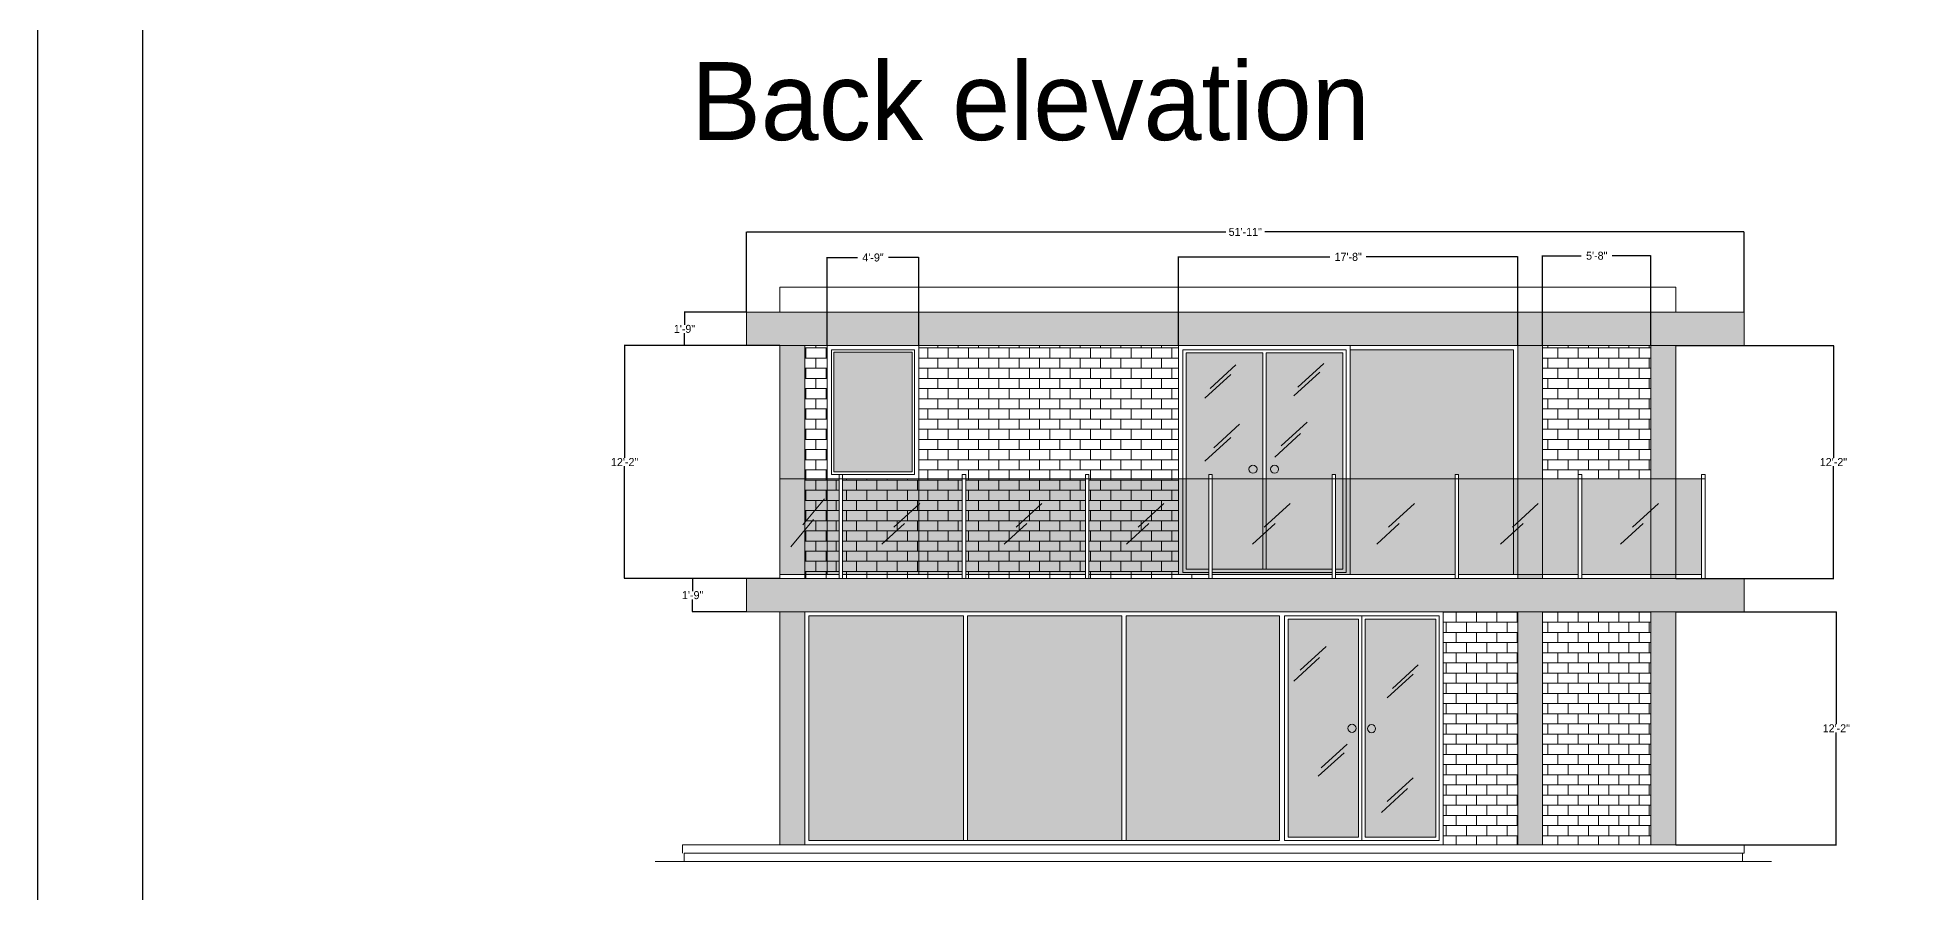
# Model space of a CAD drawing. Header units: millimetres. Extents: x 268 to 10756, y 109 to 4664.
# Drawn here: x 4045 to 5213, y 3481 to 4015 of the extents above; entities that cross this region are included whole.
import ezdxf

# ---------------------------------------------------------------- set-up
doc = ezdxf.new("R2010")
doc.units = ezdxf.units.MM
for name, color, linetype, lineweight in [('Dimention', 7, 'Continuous', 9), ('hatching', 7, 'Continuous', 9), ('section', 7, 'Continuous', 9), ('text', 7, 'Continuous', 9)]:
    doc.layers.add(name, color=color, linetype=linetype, lineweight=lineweight)
doc.layers.add('Frame', color=7, linetype='Continuous')
doc.dimstyles.get("Standard").update_dxf_attribs({"dimtxt": 5, "dimasz": 0.18, "dimexe": 0.18, "dimexo": 0.0625, "dimgap": 0.09, "dimtad": 0, "dimtih": 1, "dimtoh": 1, "dimdec": 0, "dimzin": 0, "dimdsep": 46, "dimlunit": 4, "dimtxsty": 'Standard', "dimcen": 0.09, "dimadec": 1, "dimazin": 0, "dimtfac": 1, "dimtdec": 0, "dimtofl": 0, "dimtmove": 0, "dimatfit": 3, "dimfxl": 1, "dimfrac": 2, "dimtolj": 1, "dimtzin": 0, "dimarcsym": 0})
pattern_1 = [(0, (-2.049, 760.6995), (0, 6.35), []), (90, (-2.049, 760.7), (-12.7, 8e-16), [6.35, -6.35]), (90, (4.301, 760.7), (-12.7, 8e-16), [-6.35, 6.35])]

# ---------------------------------------------------------------- blocks, each defined once
blk = doc.blocks.new('*D128')
at = {"layer": 'Defpoints', "color": 0, "transparency": 16777216}
for p in [(4488.5, 3843.7), (4449.7, 3822.9), (4488.5, 3822.9)]:
    blk.add_point(p, dxfattribs=at)
at = {"layer": 'Dimention', "color": 0, "lineweight": -2, "transparency": 16777216}
for p, q in [((4488.4, 3843.7), (4449.5, 3843.7)), ((4449.7, 3843.6), (4449.7, 3835.9)), ((4449.7, 3823.1), (4449.7, 3830.7)), ((4488.4, 3822.9), (4449.5, 3822.9))]:
    blk.add_line(p, q, dxfattribs=at)
at = {"layer": 'Dimention', "color": 0, "transparency": 16777216}
for points in [[(4449.7, 3843.6), (4449.8, 3843.6), (4449.7, 3843.7)], [(4449.7, 3823.1), (4449.8, 3823.1), (4449.7, 3822.9)]]:
    blk.add_solid(points, dxfattribs=at)
at = {"layer": 'Dimention', "color": 0, "transparency": 16777216, "insert": (4449.7, 3833.3), "char_height": 5, "attachment_point": 5}
blk.add_mtext('\\A1;1\'-9"', dxfattribs=at)
blk = doc.blocks.new('*D129')
at = {"layer": 'Defpoints', "color": 0, "transparency": 16777216}
for p in [(4488.5, 3677.3), (4454.8, 3656.5), (4488.5, 3656.5)]:
    blk.add_point(p, dxfattribs=at)
at = {"layer": 'Dimention', "color": 0, "lineweight": -2, "transparency": 16777216}
for p, q in [((4488.4, 3677.3), (4454.6, 3677.3)), ((4454.8, 3677.2), (4454.8, 3669.5)), ((4488.4, 3656.5), (4454.6, 3656.5)), ((4454.8, 3656.7), (4454.8, 3664.3))]:
    blk.add_line(p, q, dxfattribs=at)
at = {"layer": 'Dimention', "color": 0, "transparency": 16777216}
for points in [[(4454.8, 3677.2), (4454.8, 3677.2), (4454.8, 3677.3)], [(4454.8, 3656.7), (4454.8, 3656.7), (4454.8, 3656.5)]]:
    blk.add_solid(points, dxfattribs=at)
at = {"layer": 'Dimention', "color": 0, "transparency": 16777216, "insert": (4454.8, 3666.9), "char_height": 5, "attachment_point": 5}
blk.add_mtext('\\A1;1\'-9"', dxfattribs=at)
blk = doc.blocks.new('*D130')
at = {"layer": 'Defpoints', "color": 0, "transparency": 16777216}
for p in [(4509.3, 3822.9), (4412.3, 3677.3), (4509.3, 3677.3)]:
    blk.add_point(p, dxfattribs=at)
at = {"layer": 'Dimention', "color": 0, "lineweight": -2, "transparency": 16777216}
for p, q in [((4509.2, 3822.9), (4412.1, 3822.9)), ((4412.3, 3822.8), (4412.3, 3752.7)), ((4412.3, 3677.5), (4412.3, 3747.5)), ((4509.2, 3677.3), (4412.1, 3677.3))]:
    blk.add_line(p, q, dxfattribs=at)
at = {"layer": 'Dimention', "color": 0, "transparency": 16777216}
for points in [[(4412.3, 3822.8), (4412.3, 3822.8), (4412.3, 3822.9)], [(4412.3, 3677.5), (4412.3, 3677.5), (4412.3, 3677.3)]]:
    blk.add_solid(points, dxfattribs=at)
at = {"layer": 'Dimention', "color": 0, "transparency": 16777216, "insert": (4412.3, 3750.1), "char_height": 5, "attachment_point": 5}
blk.add_mtext('\\A1;12\'-2"', dxfattribs=at)
blk = doc.blocks.new('*D131')
at = {"layer": 'Defpoints', "color": 0, "transparency": 16777216}
for p in [(5069.1, 3656.5), (5069.1, 3510.9), (5169.4, 3510.9)]:
    blk.add_point(p, dxfattribs=at)
at = {"layer": 'Dimention', "color": 0, "lineweight": -2, "transparency": 16777216}
for p, q in [((5069.2, 3656.5), (5169.5, 3656.5)), ((5169.4, 3656.4), (5169.4, 3586.3)), ((5169.4, 3511.1), (5169.4, 3581.1)), ((5069.2, 3510.9), (5169.5, 3510.9))]:
    blk.add_line(p, q, dxfattribs=at)
at = {"layer": 'Dimention', "color": 0, "transparency": 16777216}
for points in [[(5169.3, 3656.4), (5169.4, 3656.4), (5169.4, 3656.5)], [(5169.3, 3511.1), (5169.4, 3511.1), (5169.4, 3510.9)]]:
    blk.add_solid(points, dxfattribs=at)
at = {"layer": 'Dimention', "color": 0, "transparency": 16777216, "insert": (5169.4, 3583.7), "char_height": 5, "attachment_point": 5}
blk.add_mtext('\\A1;12\'-2"', dxfattribs=at)
blk = doc.blocks.new('*D132')
at = {"layer": 'Defpoints', "color": 0, "transparency": 16777216}
for p in [(5069.1, 3822.9), (5069.1, 3677.3), (5167.6, 3677.3)]:
    blk.add_point(p, dxfattribs=at)
at = {"layer": 'Dimention', "color": 0, "lineweight": -2, "transparency": 16777216}
for p, q in [((5069.2, 3822.9), (5167.8, 3822.9)), ((5167.6, 3822.8), (5167.6, 3752.7)), ((5167.6, 3677.5), (5167.6, 3747.5)), ((5069.2, 3677.3), (5167.8, 3677.3))]:
    blk.add_line(p, q, dxfattribs=at)
at = {"layer": 'Dimention', "color": 0, "transparency": 16777216}
for points in [[(5167.6, 3822.8), (5167.7, 3822.8), (5167.6, 3822.9)], [(5167.6, 3677.5), (5167.7, 3677.5), (5167.6, 3677.3)]]:
    blk.add_solid(points, dxfattribs=at)
at = {"layer": 'Dimention', "color": 0, "transparency": 16777216, "insert": (5167.6, 3750.1), "char_height": 5, "attachment_point": 5}
blk.add_mtext('\\A1;12\'-2"', dxfattribs=at)
blk = doc.blocks.new('*D133')
at = {"layer": 'Defpoints', "color": 0, "transparency": 16777216}
for p in [(5111.8, 3893.9), (4488.5, 3843.7), (5111.8, 3843.7)]:
    blk.add_point(p, dxfattribs=at)
at = {"layer": 'Dimention', "color": 0, "lineweight": -2, "transparency": 16777216}
for p, q in [((4488.5, 3843.8), (4488.5, 3894)), ((4488.6, 3893.9), (4787.9, 3893.9)), ((5111.6, 3893.9), (4812.3, 3893.9)), ((5111.8, 3843.8), (5111.8, 3894))]:
    blk.add_line(p, q, dxfattribs=at)
at = {"layer": 'Dimention', "color": 0, "transparency": 16777216}
for points in [[(4488.6, 3893.9), (4488.6, 3893.8), (4488.5, 3893.9)], [(5111.6, 3893.9), (5111.6, 3893.8), (5111.8, 3893.9)]]:
    blk.add_solid(points, dxfattribs=at)
at = {"layer": 'Dimention', "color": 0, "transparency": 16777216, "insert": (4800.1, 3893.9), "char_height": 5, "attachment_point": 5}
blk.add_mtext('\\A1;51\'-11"', dxfattribs=at)
blk = doc.blocks.new('*D134')
at = {"layer": 'Defpoints', "color": 0, "transparency": 16777216}
for p in [(5053.5, 3879), (4985.9, 3822.9), (5053.5, 3822.9)]:
    blk.add_point(p, dxfattribs=at)
at = {"layer": 'Dimention', "color": 0, "lineweight": -2, "transparency": 16777216}
for p, q in [((4985.9, 3823), (4985.9, 3879.2)), ((4986.1, 3879), (5010, 3879)), ((5053.3, 3879), (5029.4, 3879)), ((5053.5, 3823), (5053.5, 3879.2))]:
    blk.add_line(p, q, dxfattribs=at)
at = {"layer": 'Dimention', "color": 0, "transparency": 16777216}
for points in [[(4986.1, 3879), (4986.1, 3879), (4985.9, 3879)], [(5053.3, 3879), (5053.3, 3879), (5053.5, 3879)]]:
    blk.add_solid(points, dxfattribs=at)
at = {"layer": 'Dimention', "color": 0, "transparency": 16777216, "insert": (5019.7, 3879), "char_height": 5, "attachment_point": 5}
blk.add_mtext('\\A1;5\'-8"', dxfattribs=at)
blk = doc.blocks.new('*D135')
at = {"layer": 'Defpoints', "color": 0, "transparency": 16777216}
for p in [(4758.4, 3878.3), (4758.4, 3822.9), (4970.3, 3822.9)]:
    blk.add_point(p, dxfattribs=at)
at = {"layer": 'Dimention', "color": 0, "lineweight": -2, "transparency": 16777216}
for p, q in [((4758.4, 3823), (4758.4, 3878.5)), ((4758.6, 3878.3), (4853, 3878.3)), ((4970.1, 3878.3), (4875.7, 3878.3)), ((4970.3, 3823), (4970.3, 3878.5))]:
    blk.add_line(p, q, dxfattribs=at)
at = {"layer": 'Dimention', "color": 0, "transparency": 16777216}
for points in [[(4758.6, 3878.3), (4758.6, 3878.3), (4758.4, 3878.3)], [(4970.1, 3878.3), (4970.1, 3878.3), (4970.3, 3878.3)]]:
    blk.add_solid(points, dxfattribs=at)
at = {"layer": 'Dimention', "color": 0, "transparency": 16777216, "insert": (4864.4, 3878.3), "char_height": 5, "attachment_point": 5}
blk.add_mtext('\\A1;17\'-8"', dxfattribs=at)
blk = doc.blocks.new('*D136')
at = {"layer": 'Defpoints', "color": 0, "transparency": 16777216}
for p in [(4538.9, 3877.9), (4538.9, 3822.9), (4596.1, 3822.9)]:
    blk.add_point(p, dxfattribs=at)
at = {"layer": 'Dimention', "color": 0, "lineweight": -2, "transparency": 16777216}
for p, q in [((4538.9, 3823), (4538.9, 3878.1)), ((4539.1, 3877.9), (4557.9, 3877.9)), ((4595.9, 3877.9), (4577.2, 3877.9)), ((4596.1, 3823), (4596.1, 3878.1))]:
    blk.add_line(p, q, dxfattribs=at)
at = {"layer": 'Dimention', "color": 0, "transparency": 16777216}
for points in [[(4539.1, 3878), (4539.1, 3877.9), (4538.9, 3877.9)], [(4595.9, 3878), (4595.9, 3877.9), (4596.1, 3877.9)]]:
    blk.add_solid(points, dxfattribs=at)
at = {"layer": 'Dimention', "color": 0, "transparency": 16777216, "insert": (4567.5, 3877.9), "char_height": 5, "attachment_point": 5}
blk.add_mtext('\\A1;4\'-9"', dxfattribs=at)

msp = doc.modelspace()

# ---------------------------------------------------------------- hatches: boundary and pattern name
at = {"layer": 'Dimention', "true_color": 0xa10808, "transparency": 33554630}
h = msp.add_hatch(dxfattribs=at)
h.set_pattern_fill('BRICK', color=14)
h.set_pattern_definition(pattern_1)
h.paths.add_polyline_path([(4538.9, 3822.9), (4524.9, 3822.9), (4524.9, 3739.7), (4538.9, 3739.7)])
h.paths.add_polyline_path([(4758.4, 3822.9), (4596.1, 3822.9), (4596.1, 3739.7), (4623.3, 3739.7), (4623.3, 3742.3), (4625.4, 3742.3), (4625.4, 3739.7), (4700.3, 3739.7), (4700.3, 3742.3), (4702.4, 3742.3), (4702.4, 3739.7), (4758.4, 3739.7)])
h.paths.add_polyline_path([(4546.3, 3739.7), (4538.9, 3739.7), (4538.9, 3679.9), (4546.3, 3679.9)])
h.paths.add_polyline_path([(4538.9, 3739.7), (4524.9, 3739.7), (4524.9, 3679.9), (4538.9, 3679.9)])
h.paths.add_polyline_path([(4596.1, 3739.7), (4548.4, 3739.7), (4548.4, 3679.9), (4596.1, 3679.9)])
h.paths.add_polyline_path([(4623.3, 3739.7), (4596.1, 3739.7), (4596.1, 3679.9), (4623.3, 3679.9)])
h.paths.add_polyline_path([(4700.3, 3739.7), (4625.4, 3739.7), (4625.4, 3679.9), (4700.3, 3679.9)])
h.paths.add_polyline_path([(4758.4, 3739.7), (4702.4, 3739.7), (4702.4, 3679.9), (4758.4, 3679.9)])
h.paths.add_polyline_path([(4777.3, 3679.9), (4702.4, 3679.9), (4702.4, 3677.3), (4777.3, 3677.3)])
h.paths.add_polyline_path([(4700.3, 3679.9), (4625.4, 3679.9), (4625.4, 3677.3), (4700.3, 3677.3)])
h.paths.add_polyline_path([(4623.3, 3679.9), (4596.1, 3679.9), (4548.4, 3679.9), (4548.4, 3677.3), (4623.3, 3677.3)])
h.paths.add_polyline_path([(4546.3, 3679.9), (4538.9, 3679.9), (4524.9, 3679.9), (4524.9, 3677.3), (4538.9, 3677.3), (4546.3, 3677.3)])
h.paths.add_polyline_path([(4970.3, 3656.5), (4923.8, 3656.5), (4923.8, 3510.9), (4970.3, 3510.9)])
at = {"layer": 'Dimention', "true_color": 0xa10808, "transparency": 33554554}
h = msp.add_hatch(dxfattribs=at)
h.set_pattern_fill('BRICK', color=14)
h.set_pattern_definition(pattern_1)
h.paths.add_polyline_path([(5053.5, 3822.9), (4985.9, 3822.9), (4985.9, 3739.7), (5008.2, 3739.7), (5008.2, 3742.3), (5010.4, 3742.3), (5010.4, 3739.7), (5053.5, 3739.7)])
h.paths.add_polyline_path([(5053.5, 3656.5), (4985.9, 3656.5), (4985.9, 3510.9), (5053.5, 3510.9)])
at = {"layer": 'hatching', "true_color": 0x2997a3, "transparency": 33554687}
h = msp.add_hatch(color=135, dxfattribs=at)
h.dxf.hatch_style = 1
h.paths.add_polyline_path([(5755.8, 4182.6), (5707.9, 4182.6), (5707.9, 4046.4), (5755.8, 4046.4)])
h.paths.add_polyline_path([(5805.8, 4182.6), (5757.9, 4182.6), (5757.9, 4046.4), (5805.8, 4046.4)])
h.paths.add_polyline_path([(4919.1, 3651.9), (4875, 3651.9), (4875, 3515.6), (4919.1, 3515.6)])
h.paths.add_polyline_path([(4870.9, 3651.9), (4826.8, 3651.9), (4826.8, 3515.6), (4870.9, 3515.6)])
h.paths.add_polyline_path([(4861, 3818.3), (4813.1, 3818.3), (4813.1, 3739.7), (4854.3, 3739.7), (4854.3, 3742.3), (4856.4, 3742.3), (4856.4, 3739.7), (4861, 3739.7)])
h.paths.add_polyline_path([(4811, 3818.3), (4763.1, 3818.3), (4763.1, 3739.7), (4777.3, 3739.7), (4777.3, 3742.3), (4779.4, 3742.3), (4779.4, 3739.7), (4811, 3739.7)])
h.paths.add_polyline_path([(4811, 3739.7), (4779.4, 3739.7), (4779.4, 3683.1), (4811, 3683.1)])
h.paths.add_polyline_path([(4777.3, 3739.7), (4763.1, 3739.7), (4763.1, 3683.1), (4777.3, 3683.1)])
h.paths.add_polyline_path([(4854.3, 3739.7), (4813.1, 3739.7), (4813.1, 3683.1), (4854.3, 3683.1)])
h.paths.add_polyline_path([(4861, 3739.7), (4856.4, 3739.7), (4856.4, 3683.1), (4861, 3683.1)])
h.paths.add_polyline_path([(6174.6, 3739.7), (6137.6, 3739.7), (6137.6, 3679.9), (6174.6, 3679.9)])
h.paths.add_polyline_path([(6135.5, 3739.7), (6128.1, 3739.7), (6128.1, 3679.9), (6135.5, 3679.9)])
h.paths.add_polyline_path([(6212.5, 3739.7), (6178, 3739.7), (6178, 3679.9), (6212.5, 3679.9)])
h.paths.add_polyline_path([(6224.6, 3739.7), (6214.6, 3739.7), (6214.6, 3679.9), (6224.6, 3679.9)])
h.paths.add_polyline_path([(6224.6, 3815.6), (6178, 3815.6), (6178, 3739.7), (6212.5, 3739.7), (6212.5, 3742.3), (6214.6, 3742.3), (6214.6, 3739.7), (6224.6, 3739.7)])
h.paths.add_polyline_path([(6174.6, 3815.6), (6128.1, 3815.6), (6128.1, 3739.7), (6135.5, 3739.7), (6135.5, 3742.3), (6137.6, 3742.3), (6137.6, 3739.7), (6174.6, 3739.7)])
h.paths.add_polyline_path([(5819.8, 3625.3), (5767.8, 3625.3), (5767.8, 3510.9), (5819.8, 3510.9)])
h.paths.add_polyline_path([(5816.7, 3558.9, -1), (5812, 3558.9, -1)], flags=16)
h.paths.add_polyline_path([(5844.3, 3652.4), (5769.4, 3652.4), (5769.4, 3629.5), (5844.3, 3629.5)])
h.paths.add_polyline_path([(5844.3, 3623.8), (5824, 3623.8), (5824, 3515.1), (5844.3, 3515.1)])
at = {"layer": 'hatching', "transparency": 33554556}
h = msp.add_hatch(color=7, dxfattribs=at)
h.dxf.hatch_style = 1
h.paths.add_polyline_path([(4985.9, 3679.9), (4970.3, 3679.9), (4970.3, 3677.3), (4985.9, 3677.3)])
h.paths.add_polyline_path([(4985.9, 3739.7), (4970.3, 3739.7), (4970.3, 3679.9), (4985.9, 3679.9)])
h.paths.add_polyline_path([(4985.9, 3822.9), (4970.3, 3822.9), (4970.3, 3739.7), (4985.9, 3739.7)])
h.paths.add_polyline_path([(5069.1, 3822.9), (5053.5, 3822.9), (5053.5, 3739.7), (5069.1, 3739.7)])
h.paths.add_polyline_path([(5069.1, 3739.7), (5053.5, 3739.7), (5053.5, 3679.9), (5069.1, 3679.9)])
h.paths.add_polyline_path([(5069.1, 3679.9), (5053.5, 3679.9), (5053.5, 3677.3), (5069.1, 3677.3)])
h.paths.add_polyline_path([(4524.9, 3822.9), (4509.3, 3822.9), (4509.3, 3739.7), (4524.9, 3739.7)])
h.paths.add_polyline_path([(4524.9, 3656.5), (4509.3, 3656.5), (4509.3, 3510.9), (4524.9, 3510.9)])
h.paths.add_polyline_path([(4985.9, 3656.5), (4970.3, 3656.5), (4970.3, 3510.9), (4985.9, 3510.9)])
h.paths.add_polyline_path([(5111.8, 3677.3), (4538.9, 3677.3), (4509.3, 3677.3), (4488.5, 3677.3), (4488.5, 3656.5), (4509.3, 3656.5), (4524.9, 3656.5), (4923.8, 3656.5), (4985.9, 3656.5), (5111.8, 3656.5)])
h.paths.add_polyline_path([(5111.8, 3843.7), (4488.5, 3843.7), (4488.5, 3822.9), (4758.4, 3822.9), (4865.7, 3822.9), (5111.8, 3822.9)])
h.paths.add_polyline_path([(5069.1, 3656.5), (5053.5, 3656.5), (5053.5, 3510.9), (5069.1, 3510.9)])
at = {"layer": 'hatching', "true_color": 0x92d7dd, "transparency": 33554556}
h = msp.add_hatch(color=141, dxfattribs=at)
h.dxf.hatch_style = 1
h.paths.add_polyline_path([(4967.7, 3820.3), (4865.7, 3820.3), (4865.7, 3739.7), (4931.2, 3739.7), (4931.2, 3742.3), (4933.4, 3742.3), (4933.4, 3739.7), (4967.7, 3739.7)])
h.paths.add_polyline_path([(4931.2, 3739.7), (4865.7, 3739.7), (4865.7, 3679.9), (4931.2, 3679.9)])
h.paths.add_polyline_path([(4967.7, 3739.7), (4933.4, 3739.7), (4933.4, 3679.9), (4967.7, 3679.9)])
h.paths.add_polyline_path([(5570.7, 3822.9), (5466, 3822.9), (5466, 3739.7), (5504.5, 3739.7), (5504.5, 3742.3), (5506.6, 3742.3), (5506.6, 3739.7), (5570.7, 3739.7)])
h.paths.add_polyline_path([(5504.5, 3739.7), (5466, 3739.7), (5466, 3679.9), (5504.5, 3679.9)])
h.paths.add_polyline_path([(5570.7, 3739.7), (5506.6, 3739.7), (5506.6, 3679.9), (5570.7, 3679.9)])
h.paths.add_polyline_path([(5675.3, 3822.9), (5573.3, 3822.9), (5573.3, 3739.7), (5581.5, 3739.7), (5581.5, 3742.3), (5583.6, 3742.3), (5583.6, 3739.7), (5658.4, 3739.7), (5658.4, 3742.3), (5660.6, 3742.3), (5660.6, 3739.7), (5675.3, 3739.7)])
h.paths.add_polyline_path([(5658.4, 3739.7), (5583.6, 3739.7), (5583.6, 3679.9), (5658.4, 3679.9)])
h.paths.add_polyline_path([(5675.3, 3739.7), (5660.6, 3739.7), (5660.6, 3679.9), (5675.3, 3679.9)])
h.paths.add_polyline_path([(5581.5, 3739.7), (5573.3, 3739.7), (5573.3, 3679.9), (5581.5, 3679.9)])
h.paths.add_polyline_path([(5780, 3822.9), (5677.9, 3822.9), (5677.9, 3739.7), (5735.4, 3739.7), (5735.4, 3742.3), (5737.6, 3742.3), (5737.6, 3739.7), (5780, 3739.7)])
h.paths.add_polyline_path([(5735.4, 3739.7), (5677.9, 3739.7), (5677.9, 3679.9), (5735.4, 3679.9)])
h.paths.add_polyline_path([(5780, 3739.7), (5737.6, 3739.7), (5737.6, 3679.9), (5780, 3679.9)])
h.paths.add_polyline_path([(5812.4, 3739.7), (5782.6, 3739.7), (5782.6, 3679.9), (5812.4, 3679.9)])
h.paths.add_polyline_path([(5845.8, 3739.7), (5814.6, 3739.7), (5814.6, 3679.9), (5845.8, 3679.9)])
h.paths.add_polyline_path([(5845.8, 3822.9), (5782.6, 3822.9), (5782.6, 3739.7), (5812.4, 3739.7), (5812.4, 3742.3), (5814.6, 3742.3), (5814.6, 3739.7), (5845.8, 3739.7)])
h.paths.add_polyline_path([(4624, 3653.9), (4527.5, 3653.9), (4527.5, 3513.5), (4624, 3513.5)])
h.paths.add_polyline_path([(4723, 3653.9), (4626.6, 3653.9), (4626.6, 3513.5), (4723, 3513.5)])
h.paths.add_polyline_path([(4821.4, 3653.9), (4725.6, 3653.9), (4725.6, 3513.5), (4821.4, 3513.5)])
at = {"layer": 'hatching'}
h = msp.add_hatch(color=256, dxfattribs=at)
h.dxf.hatch_style = 1
h.set_gradient(color1=(0, 255, 255), color2=(4, 132, 251), tint=1, name='INVSPHERICAL')
h.paths.add_polyline_path([(4543.1, 3743.9), (4592, 3743.9), (4592, 3818.8), (4543.1, 3818.8)])
at = {"layer": 'hatching', "transparency": 33554597}
h = msp.add_hatch(color=8, dxfattribs=at)
h.dxf.hatch_style = 1
h.paths.add_polyline_path([(4538.9, 3739.7), (4509.3, 3739.7), (4509.3, 3679.9), (4538.9, 3679.9)])
h.paths.add_polyline_path([(4546.3, 3739.7), (4538.9, 3739.7), (4538.9, 3679.9), (4546.3, 3679.9)])
h.paths.add_polyline_path([(4596.1, 3739.7), (4548.4, 3739.7), (4548.4, 3679.9), (4596.1, 3679.9)])
h.paths.add_polyline_path([(4623.3, 3739.7), (4596.1, 3739.7), (4596.1, 3679.9), (4623.3, 3679.9)])
h.paths.add_polyline_path([(4700.3, 3739.7), (4625.4, 3739.7), (4625.4, 3679.9), (4700.3, 3679.9)])
h.paths.add_polyline_path([(4758.4, 3739.7), (4702.4, 3739.7), (4702.4, 3679.9), (4758.4, 3679.9)])
h.paths.add_polyline_path([(4763.1, 3739.7), (4761, 3739.7), (4761, 3681), (4777.3, 3681), (4777.3, 3683.1), (4763.1, 3683.1)], flags=17)
h.paths.add_polyline_path([(4761, 3739.7), (4758.4, 3739.7), (4758.4, 3679.9), (4777.3, 3679.9), (4777.3, 3681), (4761, 3681)])
h.paths.add_polyline_path([(4777.3, 3739.7), (4763.1, 3739.7), (4763.1, 3683.1), (4777.3, 3683.1)], flags=16)
h.paths.add_polyline_path([(4811, 3739.7), (4779.4, 3739.7), (4779.4, 3683.1), (4811, 3683.1)])
h.paths.add_polyline_path([(4813.1, 3739.7), (4811, 3739.7), (4811, 3704.6), (4813.1, 3706.5)])
h.paths.add_polyline_path([(4813.1, 3706.5), (4811, 3704.6), (4811, 3683.1), (4813.1, 3683.1)])
h.paths.add_polyline_path([(4854.3, 3683.1), (4779.4, 3683.1), (4779.4, 3681), (4854.3, 3681)])
h.paths.add_polyline_path([(4854.3, 3681), (4779.4, 3681), (4779.4, 3679.9), (4854.3, 3679.9)])
h.paths.add_polyline_path([(4854.3, 3739.7), (4813.1, 3739.7), (4813.1, 3706.5), (4813.1, 3683.1), (4854.3, 3683.1)])
h.paths.add_polyline_path([(4861, 3739.7), (4856.4, 3739.7), (4856.4, 3683.1), (4861, 3683.1)], flags=16)
h.paths.add_polyline_path([(4863.1, 3739.7), (4861, 3739.7), (4861, 3683.1), (4856.4, 3683.1), (4856.4, 3681), (4863.1, 3681)], flags=17)
h.paths.add_polyline_path([(4865.7, 3739.7), (4863.1, 3739.7), (4863.1, 3681), (4856.4, 3681), (4856.4, 3679.9), (4865.7, 3679.9)])
h.paths.add_polyline_path([(4931.2, 3739.7), (4865.7, 3739.7), (4865.7, 3679.9), (4931.2, 3679.9)])
h.paths.add_polyline_path([(4967.7, 3739.7), (4933.4, 3739.7), (4933.4, 3679.9), (4967.7, 3679.9)])
h.paths.add_polyline_path([(4970.3, 3708.5), (4967.7, 3706.1), (4967.7, 3679.9), (4970.3, 3679.9)])
h.paths.add_polyline_path([(4970.3, 3708.5), (4970.3, 3712.4), (4967.7, 3710), (4967.7, 3706.1)])
h.paths.add_polyline_path([(4970.3, 3739.7), (4967.7, 3739.7), (4967.7, 3710), (4970.3, 3712.4)])
h.paths.add_polyline_path([(4985.9, 3739.7), (4970.3, 3739.7), (4970.3, 3712.4), (4970.3, 3679.9), (4985.9, 3679.9)])
h.paths.add_polyline_path([(5008.2, 3739.7), (4985.9, 3739.7), (4985.9, 3679.9), (5008.2, 3679.9)])
h.paths.add_polyline_path([(5085.2, 3739.7), (5010.4, 3739.7), (5010.4, 3679.9), (5085.2, 3679.9)])
h.paths.add_polyline_path([(5350.5, 3739.7), (5275.6, 3739.7), (5275.6, 3679.9), (5350.5, 3679.9)])
h.paths.add_polyline_path([(5427.5, 3739.7), (5352.6, 3739.7), (5352.6, 3679.9), (5427.5, 3679.9)])
h.paths.add_polyline_path([(5448.8, 3739.7), (5429.6, 3739.7), (5429.6, 3679.9), (5448.8, 3679.9)])
h.paths.add_polyline_path([(5466, 3739.7), (5448.8, 3739.7), (5448.8, 3679.9), (5466, 3679.9)])
h.paths.add_polyline_path([(5504.5, 3739.7), (5466, 3739.7), (5466, 3679.9), (5504.5, 3679.9)])
h.paths.add_polyline_path([(5570.7, 3739.7), (5506.6, 3739.7), (5506.6, 3679.9), (5570.7, 3679.9)])
h.paths.add_polyline_path([(5581.5, 3739.7), (5573.3, 3739.7), (5573.3, 3679.9), (5581.5, 3679.9)])
h.paths.add_polyline_path([(5658.4, 3739.7), (5583.6, 3739.7), (5583.6, 3679.9), (5658.4, 3679.9)])
h.paths.add_polyline_path([(5675.3, 3739.7), (5660.6, 3739.7), (5660.6, 3679.9), (5675.3, 3679.9)])
h.paths.add_polyline_path([(5735.4, 3739.7), (5677.9, 3739.7), (5677.9, 3679.9), (5735.4, 3679.9)])
h.paths.add_polyline_path([(5780, 3739.7), (5737.6, 3739.7), (5737.6, 3679.9), (5780, 3679.9)])
h.paths.add_polyline_path([(5812.4, 3739.7), (5782.6, 3739.7), (5782.6, 3679.9), (5812.4, 3679.9)])
h.paths.add_polyline_path([(5845.8, 3739.7), (5814.6, 3739.7), (5814.6, 3679.9), (5845.8, 3679.9)])
h.paths.add_polyline_path([(5883.7, 3739.7), (5848.4, 3739.7), (5848.4, 3679.9), (5883.7, 3679.9)])
h.paths.add_polyline_path([(5848.4, 3739.7), (5845.8, 3739.7), (5845.8, 3710), (5848.4, 3712.4)])
h.paths.add_polyline_path([(5848.4, 3708.5), (5848.4, 3712.4), (5845.8, 3710), (5845.8, 3706.1)])
h.paths.add_polyline_path([(5848.4, 3708.5), (5845.8, 3706.1), (5845.8, 3679.9), (5848.4, 3679.9)])
h.paths.add_polyline_path([(5782.6, 3718), (5780, 3715.6), (5780, 3679.9), (5782.6, 3679.9)])
h.paths.add_polyline_path([(5782.6, 3739.7), (5780, 3739.7), (5780, 3715.6), (5782.6, 3718)])
h.paths.add_polyline_path([(5677.9, 3739.7), (5675.3, 3739.7), (5675.3, 3679.9), (5677.9, 3679.9)])
h.paths.add_polyline_path([(5573.3, 3739.7), (5570.7, 3739.7), (5570.7, 3679.9), (5573.3, 3679.9)])
h.paths.add_polyline_path([(6135.5, 3739.7), (6108.7, 3739.7), (6108.7, 3677.3), (6135.5, 3677.3)])
h.paths.add_polyline_path([(6212.5, 3739.7), (6137.6, 3739.7), (6137.6, 3677.3), (6212.5, 3677.3)])
h.paths.add_polyline_path([(6241.5, 3739.7), (6214.6, 3739.7), (6214.6, 3677.3), (6241.5, 3677.3)])

# ---------------------------------------------------------------- linework, layer by layer
at = {"layer": 'Frame'}
msp.add_lwpolyline([(4045.4, 2712), (6805.9, 2712), (6805.9, 4664), (4045.4, 4664)], close=True, dxfattribs=at)
msp.add_lwpolyline([(6740.2, 3066.9), (6740.2, 4598.3), (4111.1, 4598.3), (4111.1, 3198.3)], dxfattribs=at)
at = {"layer": 'hatching'}
for p, q in [((4778.1, 3796.1), (4794.3, 3810.9)), ((4830.5, 3791.4), (4846.7, 3806.2)), ((4832.9, 3796.8), (4849.1, 3811.6)), ((4774.8, 3790.1), (4791, 3804.9)), ((4780.4, 3759), (4796.5, 3773.8)), ((4822.5, 3760.3), (4838.7, 3775.1)), ((4774.8, 3750.6), (4791, 3765.4)), ((4818.6, 3753.1), (4834.7, 3767.9)), ((4523.6, 3710.9), (4537.2, 3727.1)), ((4580.5, 3709.4), (4596.7, 3724.2)), ((4656.9, 3709.4), (4673, 3724.2)), ((4733.1, 3709.4), (4749.3, 3724.2)), ((4812, 3709.4), (4828.1, 3724.2)), ((4889.6, 3709.4), (4905.8, 3724.2)), ((4967, 3709.4), (4983.2, 3724.2)), ((5042, 3709.4), (5058.2, 3724.2)), ((4516.1, 3697.1), (4530.4, 3714.1)), ((4587.2, 3711.6), (4573.1, 3698.7)), ((4663.6, 3711.6), (4649.5, 3698.7)), ((4739.8, 3711.6), (4725.8, 3698.7)), ((4818.7, 3711.6), (4804.6, 3698.7)), ((4896.3, 3711.6), (4882.3, 3698.7)), ((4973.7, 3711.6), (4959.6, 3698.7)), ((5048.7, 3711.6), (5034.6, 3698.7)), ((4834.5, 3620), (4850.6, 3634.8)), ((4830.4, 3613.2), (4846.5, 3628)), ((4892, 3608.5), (4908.1, 3623.3)), ((4888.8, 3602.7), (4905, 3617.5)), ((4847.5, 3559.1), (4863.7, 3573.9)), ((4845.7, 3553.7), (4861.8, 3568.4)), ((4888.8, 3537.9), (4905, 3552.7)), ((4885.2, 3531.2), (4901.4, 3546))]:
    msp.add_line(p, q, dxfattribs=at)
at = {"layer": 'section'}
for p, q in [((4509.3, 3843.7), (4509.3, 3859.3)), ((4509.3, 3859.3), (5069.1, 3859.3)), ((5069.1, 3859.3), (5069.1, 3843.7)), ((4488.5, 3822.9), (4488.5, 3843.7)), ((4488.5, 3843.7), (5111.8, 3843.7)), ((5111.8, 3843.7), (5111.8, 3822.9)), ((4488.5, 3822.9), (4758.4, 3822.9)), ((4509.3, 3739.7), (4509.3, 3822.9)), ((4524.9, 3822.9), (4524.9, 3677.3)), ((4865.7, 3822.9), (5111.8, 3822.9)), ((4865.7, 3820.3), (4967.7, 3820.3)), ((4967.7, 3820.3), (4967.7, 3739.7)), ((4970.3, 3822.9), (4970.3, 3739.7)), ((4985.9, 3739.7), (4985.9, 3822.9)), ((5053.5, 3822.9), (5053.5, 3677.3)), ((5069.1, 3822.9), (5069.1, 3677.3)), ((4509.3, 3739.7), (4509.3, 3677.3)), ((4546.3, 3739.7), (4509.3, 3739.7)), ((4538.9, 3739.7), (4538.9, 3679.9)), ((4548.4, 3742.3), (4546.3, 3742.3)), ((4546.3, 3742.3), (4546.3, 3677.3)), ((4546.3, 3739.7), (4548.4, 3739.7)), ((4548.4, 3742.3), (4548.4, 3677.3)), ((4623.3, 3739.7), (4548.4, 3739.7)), ((4596.1, 3739.7), (4596.1, 3679.9)), ((4625.4, 3742.3), (4623.3, 3742.3)), ((4623.3, 3742.3), (4623.3, 3677.3)), ((4623.3, 3739.7), (4625.4, 3739.7)), ((4625.4, 3742.3), (4625.4, 3677.3)), ((4700.3, 3739.7), (4625.4, 3739.7)), ((4702.4, 3742.3), (4700.3, 3742.3)), ((4700.3, 3742.3), (4700.3, 3677.3)), ((4700.3, 3739.7), (4702.4, 3739.7)), ((4702.4, 3742.3), (4702.4, 3677.3)), ((4777.3, 3739.7), (4702.4, 3739.7)), ((4758.4, 3739.7), (4758.4, 3679.9)), ((4761, 3739.7), (4761, 3681)), ((4763.1, 3683.1), (4763.1, 3739.7)), ((4779.4, 3742.3), (4777.3, 3742.3)), ((4777.3, 3742.3), (4777.3, 3677.3)), ((4777.3, 3739.7), (4779.4, 3739.7)), ((4779.4, 3742.3), (4779.4, 3677.3)), ((4854.3, 3739.7), (4779.4, 3739.7)), ((4811, 3739.7), (4811, 3683.1)), ((4813.1, 3739.7), (4813.1, 3683.1)), ((4856.4, 3742.3), (4854.3, 3742.3)), ((4854.3, 3742.3), (4854.3, 3677.3)), ((4854.3, 3739.7), (4856.4, 3739.7)), ((4856.4, 3742.3), (4856.4, 3677.3)), ((4931.2, 3739.7), (4856.4, 3739.7)), ((4861, 3739.7), (4861, 3683.1)), ((4863.1, 3681), (4863.1, 3739.7)), ((4865.7, 3739.7), (4865.7, 3679.9)), ((4933.4, 3742.3), (4931.2, 3742.3)), ((4931.2, 3742.3), (4931.2, 3677.3)), ((4931.2, 3739.7), (4933.4, 3739.7)), ((4933.4, 3742.3), (4933.4, 3677.3)), ((5008.2, 3739.7), (4933.4, 3739.7)), ((4967.7, 3739.7), (4967.7, 3679.9)), ((4970.3, 3739.7), (4970.3, 3677.3)), ((4985.9, 3739.7), (4985.9, 3677.3)), ((5010.4, 3742.3), (5008.2, 3742.3)), ((5008.2, 3742.3), (5008.2, 3677.3)), ((5008.2, 3739.7), (5010.4, 3739.7)), ((5010.4, 3742.3), (5010.4, 3677.3)), ((5085.2, 3739.7), (5010.4, 3739.7)), ((5087.4, 3742.3), (5085.2, 3742.3)), ((5085.2, 3742.3), (5085.2, 3677.3)), ((5085.2, 3739.7), (5087.4, 3739.7)), ((5087.4, 3742.3), (5087.4, 3677.3)), ((4488.5, 3656.5), (4488.5, 3677.3)), ((4488.5, 3677.3), (4509.3, 3677.3)), ((4546.3, 3679.9), (4509.3, 3679.9)), ((4509.3, 3677.3), (4538.9, 3677.3)), ((5111.8, 3677.3), (4538.9, 3677.3)), ((4623.3, 3679.9), (4548.4, 3679.9)), ((4700.3, 3679.9), (4625.4, 3679.9)), ((4777.3, 3679.9), (4702.4, 3679.9)), ((4761, 3681), (4777.3, 3681)), ((4777.3, 3683.1), (4763.1, 3683.1)), ((4854.3, 3683.1), (4779.4, 3683.1)), ((4779.4, 3681), (4854.3, 3681)), ((4854.3, 3679.9), (4779.4, 3679.9)), ((4861, 3683.1), (4856.4, 3683.1)), ((4856.4, 3681), (4863.1, 3681)), ((4931.2, 3679.9), (4856.4, 3679.9)), ((5008.2, 3679.9), (4933.4, 3679.9)), ((5085.2, 3679.9), (5010.4, 3679.9)), ((5085.3, 3677.3), (5087.3, 3677.3)), ((5111.8, 3677.3), (5111.8, 3656.5)), ((4488.5, 3656.5), (4509.3, 3656.5)), ((4509.3, 3656.5), (4524.9, 3656.5)), ((4509.3, 3510.9), (4509.3, 3656.5)), ((4524.9, 3656.5), (4923.8, 3656.5)), ((4524.9, 3656.5), (4524.9, 3510.9)), ((4527.5, 3653.9), (4527.5, 3513.5)), ((4624, 3653.9), (4527.5, 3653.9)), ((4624, 3513.5), (4624, 3653.9)), ((4626.6, 3653.9), (4626.6, 3513.5)), ((4723, 3653.9), (4626.6, 3653.9)), ((4723, 3513.5), (4723, 3653.9)), ((4725.6, 3653.9), (4725.6, 3513.5)), ((4821.4, 3653.9), (4725.6, 3653.9)), ((4821.4, 3653.9), (4821.4, 3513.5)), ((4824.7, 3653.9), (4824.7, 3513.5)), ((4824.7, 3653.9), (4873, 3653.9)), ((4873, 3513.5), (4873, 3653.9)), ((4873, 3653.9), (4921.2, 3653.9)), ((4921.2, 3513.5), (4921.2, 3653.9)), ((4923.8, 3656.5), (4985.9, 3656.5)), ((4923.8, 3656.5), (4923.8, 3510.9)), ((4970.3, 3656.5), (4970.3, 3510.9)), ((4985.9, 3656.5), (5111.8, 3656.5)), ((4985.9, 3656.5), (4985.9, 3510.9)), ((5053.5, 3656.5), (5053.5, 3510.9)), ((5069.1, 3656.5), (5069.1, 3510.9)), ((4870.9, 3651.9), (4826.8, 3651.9)), ((4826.8, 3651.9), (4826.8, 3515.6)), ((4870.9, 3515.6), (4870.9, 3651.9)), ((4919.1, 3651.9), (4875, 3651.9)), ((4875, 3651.9), (4875, 3515.6)), ((4919.1, 3515.6), (4919.1, 3651.9)), ((4826.8, 3515.6), (4870.9, 3515.6)), ((4875, 3515.6), (4919.1, 3515.6)), ((4509.3, 3510.9), (4448.4, 3510.9)), ((4448.4, 3510.9), (4448.4, 3505.7)), ((4449.5, 3505.7), (4449.5, 3500.5)), ((4449.5, 3505.7), (5110.7, 3505.7)), ((4524.9, 3510.9), (4509.3, 3510.9)), ((4923.8, 3510.9), (4524.9, 3510.9)), ((4527.5, 3513.5), (4821.4, 3513.5)), ((4873, 3513.5), (4824.7, 3513.5)), ((4921.2, 3513.5), (4873, 3513.5)), ((4985.9, 3510.9), (4923.8, 3510.9)), ((5069.1, 3510.9), (4985.9, 3510.9)), ((5111.8, 3510.9), (5069.1, 3510.9)), ((5110.7, 3505.7), (5110.7, 3500.5)), ((5110.7, 3505.7), (5111.8, 3505.7)), ((5111.8, 3510.9), (5111.8, 3505.7)), ((4431.3, 3500.5), (4449.5, 3500.5)), ((5110.7, 3500.5), (4449.5, 3500.5)), ((5110.7, 3500.5), (5128.9, 3500.5))]:
    msp.add_line(p, q, dxfattribs=at)
for points in [[(4538.9, 3822.9), (4596.1, 3822.9), (4596.1, 3739.7), (4538.9, 3739.7)], [(4541.5, 3820.3), (4593.5, 3820.3), (4593.5, 3742.3), (4541.5, 3742.3)], [(4543.1, 3818.8), (4592, 3818.8), (4592, 3743.9), (4543.1, 3743.9)], [(4758.4, 3822.9), (4865.7, 3822.9), (4865.7, 3739.7), (4758.4, 3739.7)], [(4761, 3820.3), (4863.1, 3820.3), (4863.1, 3739.7), (4761, 3739.7)], [(4763.1, 3818.3), (4811, 3818.3), (4811, 3739.7), (4763.1, 3739.7)], [(4813.1, 3818.3), (4861, 3818.3), (4861, 3739.7), (4813.1, 3739.7)]]:
    msp.add_lwpolyline(points, close=True, dxfattribs=at)
for centre in [(4804.9, 3745.6), (4818.4, 3745.6), (4866.8, 3583.7), (4879, 3583.5)]:
    msp.add_circle(centre, 2.54, dxfattribs=at)

# ---------------------------------------------------------------- texts
at = {"layer": 'text'}
msp.add_text('Back elevation', height=48.75, dxfattribs=at).set_placement((4453.9, 3951.3))

# ---------------------------------------------------------------- dimensions: what is measured, and where the dimension line sits
at = {"layer": 'Dimention'}
for base, p1, p2, picture, middle in [((5111.8, 3893.9), (4488.5, 3843.7), (5111.8, 3843.7), '*D133', (4800.1, 3893.9)), ((4538.9, 3877.9), (4596.1, 3822.9), (4538.9, 3822.9), '*D136', (4567.5, 3877.9)), ((4758.4, 3878.3), (4970.3, 3822.9), (4758.4, 3822.9), '*D135', (4864.4, 3878.3)), ((5053.5, 3879), (4985.9, 3822.9), (5053.5, 3822.9), '*D134', (5019.7, 3879))]:
    dim = msp.add_linear_dim(base=base, p1=p1, p2=p2, dimstyle='Standard', dxfattribs=at)
    dim.commit()
    dim.dimension.update_dxf_attribs({"geometry": picture, "text_midpoint": middle})
for base, p1, p2, picture, middle in [((4449.7, 3822.9), (4488.5, 3843.7), (4488.5, 3822.9), '*D128', (4449.7, 3833.3)), ((4412.3, 3677.3), (4509.3, 3822.9), (4509.3, 3677.3), '*D130', (4412.3, 3750.1)), ((5167.6, 3677.3), (5069.1, 3822.9), (5069.1, 3677.3), '*D132', (5167.6, 3750.1)), ((4454.8, 3656.5), (4488.5, 3677.3), (4488.5, 3656.5), '*D129', (4454.8, 3666.9)), ((5169.4, 3510.9), (5069.1, 3656.5), (5069.1, 3510.9), '*D131', (5169.4, 3583.7))]:
    dim = msp.add_linear_dim(base=base, p1=p1, p2=p2, angle=90, dimstyle='Standard', dxfattribs=at)
    dim.commit()
    dim.dimension.update_dxf_attribs({"geometry": picture, "text_midpoint": middle})

doc.saveas('drawing.dxf')
